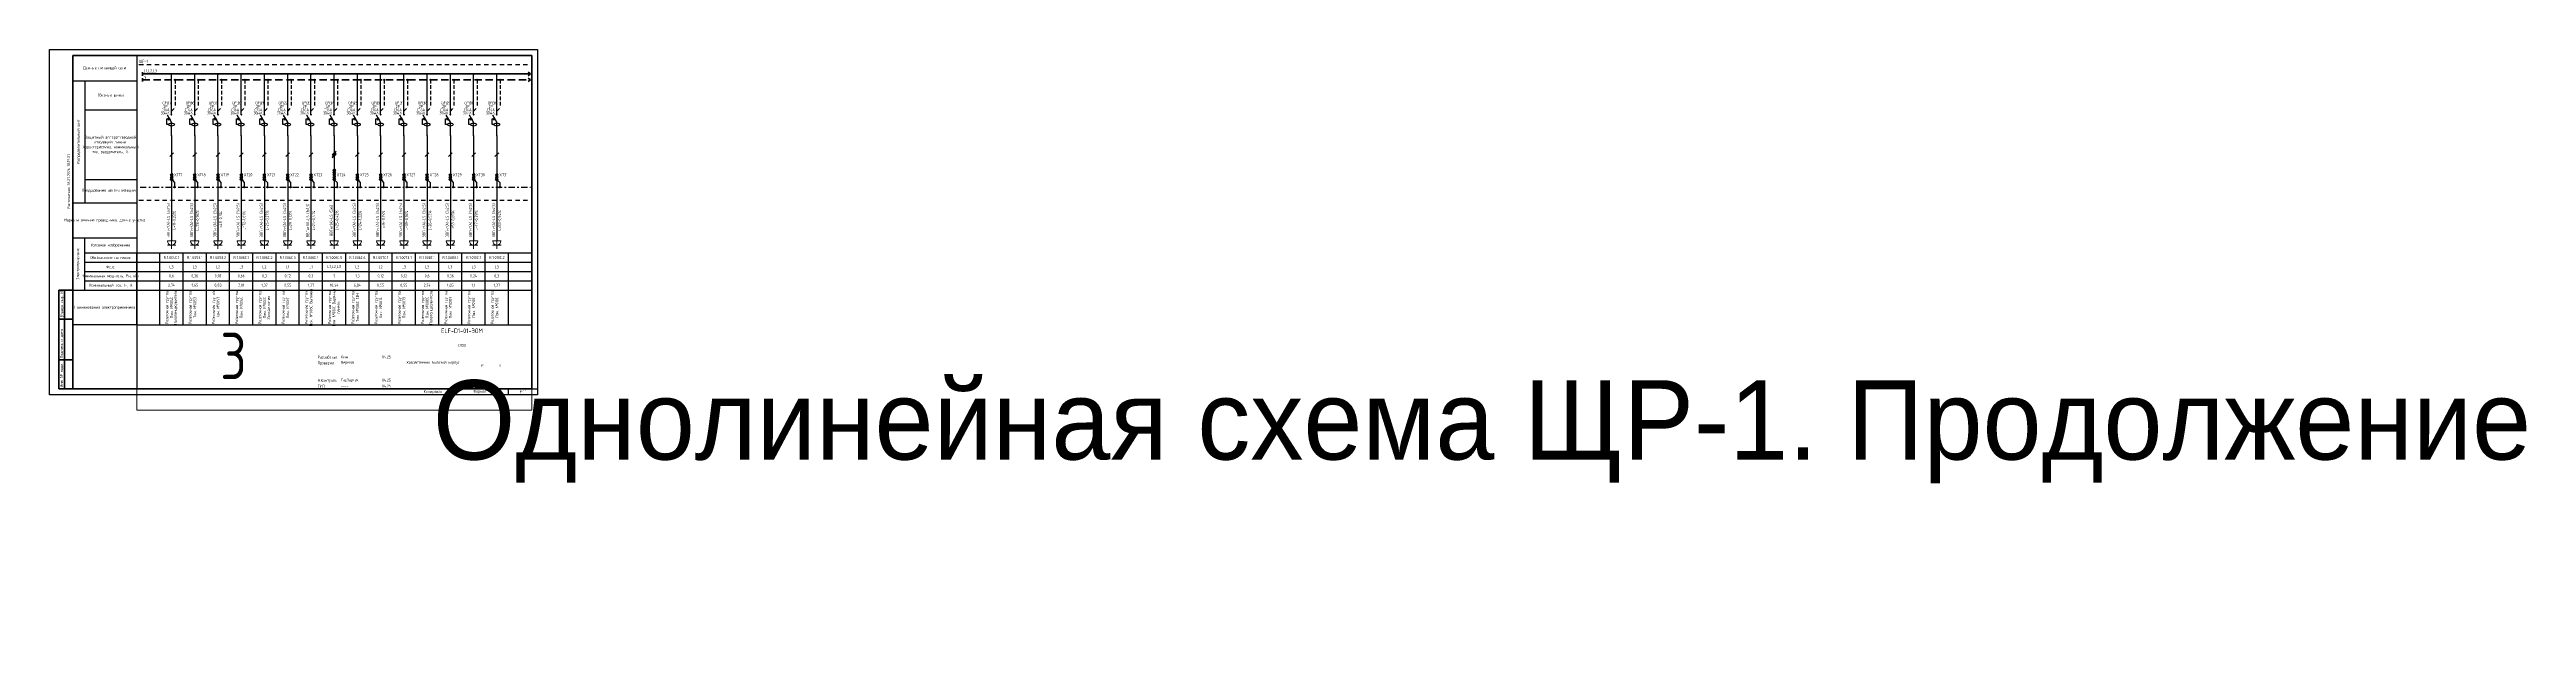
# Paper-space layout 'ЩР (3)' of a CAD drawing. Header units: millimetres. Extents: x 0 to 2132, y -218 to 297.
# The model-space entities are those that its viewports show. They can reach past a viewport. Long polylines and large blocks are cut down to what shows.
import ezdxf
from ezdxf.enums import TextEntityAlignment as Align

# ---------------------------------------------------------------- set-up
doc = ezdxf.new("R2018")
doc.units = ezdxf.units.MM
for name, pattern in [('CENTER2', [28.575, 19.05, -3.175, 3.175, -3.175]), ('HIDDEN2', [4.7625, 3.175, -1.5875]), ('JIS_02_0.7', [1.35, 0.75, -0.6]), ('Штрихштриховая', [10.936111, 5.291667, -2.116667, 1.411111, -2.116667])]:
    doc.linetypes.add(name, pattern=pattern)
doc.layers.add('0_UNC Defpoints ЭОМ', color=6, linetype='Continuous', plot=False)
for name, color, linetype in [('0_Рамка', 7, 'Continuous'), ('SX_BLOCKS', 7, 'Continuous'), ('SX_BOUND', 7, 'JIS_02_0.7'), ('SX_LINES', 7, 'Continuous'), ('SX_PE', 3, 'CENTER2'), ('SX_TABLE', 7, 'Continuous'), ('SX_TEXT', 7, 'Continuous')]:
    doc.layers.add(name, color=color, linetype=linetype)
doc.layers.add('Таблицы', color=7, linetype='Continuous', lineweight=13)
doc.styles.get("Standard").update_dxf_attribs({"font": 'arial.ttf'})
doc.styles.add('SX_GOST', font='GOST2304A_0.ttf')
doc.styles.add('UNC_A', font='GOST2304A_0.ttf')
doc.styles.add('Unecom', font='GOST2304A_0.ttf', dxfattribs={"height": 2.5})
doc.styles.add('СПДС', font='isocpeur.ttf', dxfattribs={"width": 0.8, "height": 2.5})

# ---------------------------------------------------------------- blocks, each defined once
blk = doc.blocks.new('*U166')
at = {"lineweight": 60, "ltscale": 10}
for p, q in [((20, 292), (415, 292)), ((20, 5), (20, 292)), ((415, 292), (415, 5)), ((8, 90), (20, 90)), ((8, 5), (8, 90)), ((13, 90), (13, 5)), ((20, 90), (20, 5)), ((20, 90), (20, 5)), ((8, 65), (20, 65)), ((8, 30), (20, 30)), ((20, 5), (8, 5)), ((415, 5), (20, 5))]:
    blk.add_line(p, q, dxfattribs=at)
at = {"layer": '0_UNC Defpoints ЭОМ', "ltscale": 10}
blk.add_lwpolyline([(420, 0), (0, 0), (0, 297), (420, 297)], close=True, dxfattribs=at)
at = {"layer": '0_UNC Defpoints ЭОМ', "lineweight": 30}
blk.add_lwpolyline([(395, 5), (420, 5), (420, 0), (395, 0)], close=True, dxfattribs=at)
at = {"char_height": 2.5, "attachment_point": 4, "rotation": 90, "style": 'Unecom'}
for s, insert, width in [('{\\fGOST type A|b0|i1|c204|p34; }Взамен инв. №', (10.5, 65), 25), (' Подпись и дата', (10.5, 30), 35), (' Инв. № подл.', (10.5, 5), 24.419)]:
    blk.add_mtext(s, dxfattribs=dict(at, insert=insert, width=width))
at = {"style": 'Unecom'}
for s, insert, char_height, width, attachment_point, line_spacing_factor in [('ELF-D1-01-ЭОМ', (355, 55), 4, 120, 5, 2), ('D100', (355, 42.5), 2.5, 115, 5, 1.5), ('Разработал', (230.7, 32), 2.5, 20, 4, 2), ('Проверил', (230.7, 27), 2.5, 20, 4, 2), ('Ким', (250.8, 32.5), 2.5, 19.921, 4, 2), ('Вересов', (250.8, 27.5), 2.5, 19.921, 4, 2), ('04.25', (290, 32.5), 2.5, 10, 5, 2), ('Хозяйственно-бытовой корпус', (330, 27.5), 2.5, 70, 5, 1.5), ('Р', (372.5, 25), 2.5, 15, 5, 2), ('Н.Контроль', (230.7, 12), 2.5, 20, 4, 2), ('ГИП', (230.7, 7.3), 2.5, 20, 4, 2), ('----', (250.8, 7), 2.5, 19.921, 4, 2), ('Гарбарчук', (250.8, 12.5), 2.5, 19.921, 4, 2), ('04.25', (290, 12.5), 2.5, 10, 5, 2), ('04.25', (290, 7.5), 2.5, 10, 5, 2)]:
    blk.add_mtext(s, dxfattribs=dict(at, insert=insert, char_height=char_height, width=width, attachment_point=attachment_point, line_spacing_factor=line_spacing_factor))
at = {"char_height": 2.5, "attachment_point": 4, "style": 'Unecom'}
for s, insert, width in [('Формат  ', (364.9, 2.6), 50), ('\\pi1; ', (250, -133.2), 20), ('\\pi1; ', (250, -133.2), 20), ('\\pxi0.4; ', (250, -133.2), 20), ('\\pi1; ', (512.5, -218.3), 20), ('\\pi1; ', (512.5, -218.3), 20), ('\\pxi0.4; ', (512.5, -218.3), 20)]:
    blk.add_mtext(s, dxfattribs=dict(at, insert=insert, width=width))
at = {"style": 'Unecom'}
blk.add_attdef('ЛИСТ_№', text='', height=2.5, dxfattribs=at).set_placement((387.5, 25), align=Align.MIDDLE_CENTER)
blk.add_attdef('КОЛ-ВО_ЛИСТОВ', text='', height=2.5, dxfattribs=at).set_placement((404.7, 23.7), align=Align.CENTER)
at = {"lineweight": 30, "flags": 104}
blk.add_attdef('ОПИСАНИЕ_ЛИСТА', text='', height=2.5, dxfattribs=at).set_placement((329.9, 12.5), align=Align.MIDDLE_CENTER)
at = {"style": 'Unecom', "flags": 8}
blk.add_attdef('ФОРМАТ_БУМАГИ', (379.4, 1.3), '', height=2.5, dxfattribs=at)
at = {"layer": '0_Рамка', "style": 'СПДС', "width": 0.8}
blk.add_text('Распечатано 28.07.2026 18:15:01', height=2.5, rotation=90, dxfattribs=at).set_placement((16.5, 160), align=Align.MIDDLE_LEFT)
at = {"layer": 'Defpoints', "insert": (330, 2.5), "char_height": 2.5, "width": 70, "attachment_point": 5, "style": 'Unecom'}
blk.add_mtext('Копировал', dxfattribs=at)
blk = doc.blocks.new('_Боковик_схема Юником')
at = {"color": 0, "lineweight": -2, "ltscale": 3}
blk.add_lwpolyline([(0, 232), (55, 232), (55, 0), (0, 0)], close=True, dxfattribs=at)
for points in [[(0, 210), (55, 210), (55, 125), (10.3, 125)], [(10.3, 210), (10.3, 105)], [(10.3, 185), (55, 185)], [(0, 105), (55, 105)], [(0, 75), (55, 75)], [(10, 75), (10, 30)], [(10, 62), (51.8, 62)], [(10, 62), (55, 62)], [(10, 54), (55, 54)], [(10, 46), (55, 46)], [(0, 30), (55, 30)], [(10, 38), (55, 38)]]:
    blk.add_lwpolyline(points, dxfattribs=at)
at = {"color": 0, "lineweight": -2, "char_height": 2.5, "attachment_point": 5, "style": 'Unecom'}
for s, insert, width in [('Данные питающей сети', (27.5, 221), 55), ('Сборные шины', (32.6, 197.5), 44.736), ('Защитный аппарат/вводной отходящей линии.\\PХарактеристика, номинальный ток, расцепитель, А.', (32.6, 155), 44.736), ('Оборудование автоматизации', (31, 115.7), 37.884), ('Марка и сечение проводника, длина участка', (27.5, 90), 55), ('Условное изображение', (32.5, 68.5), 45), ('Номинальная мощность, Рн, кВт', (32.5, 42), 45), ('Обозначение на плане', (32.5, 58), 45), ('Фаза', (32.5, 50), 45), ('Номинальный ток, Iн, А', (32.5, 34), 45), ('Наименование электроприемника', (27.5, 15), 55)]:
    blk.add_mtext(s, dxfattribs=dict(at, insert=insert, width=width))
at = {"color": 0, "lineweight": -2, "char_height": 2.5, "attachment_point": 5, "rotation": 90, "style": 'Unecom'}
for s, insert, width in [('Распределительный щит', (5.1, 157.5), 105), ('Электроприемник', (4.6, 52.5), 45)]:
    blk.add_mtext(s, dxfattribs=dict(at, insert=insert, width=width))
blk = doc.blocks.new('SX_TCOL')
for p, q in [((-10, 62), (10, 62)), ((-10, 54), (10, 54)), ((-10, 46), (10, 46)), ((10, 0), (10, 62)), ((-10, 38), (10, 38)), ((-10, 30), (10, 30)), ((-10, 0), (10, 0))]:
    blk.add_line(p, q)
at = {"style": 'SX_GOST'}
for tag, p in [('CAB1', (-2.6, 90)), ('CAB2', (2.6, 90)), ('NAME1', (-3.6, 15)), ('NAME2', (0, 15)), ('NAME3', (3.6, 15))]:
    blk.add_attdef(tag, text='', height=2.5, rotation=90, dxfattribs=at).set_placement(p, align=Align.MIDDLE)
for tag, p in [('POW', (0, 42)), ('LINE', (0, 58)), ('PH', (0, 50)), ('CUR', (0, 34))]:
    blk.add_attdef(tag, text='', height=2.5, dxfattribs=at).set_placement(p, align=Align.MIDDLE)
blk = doc.blocks.new('*U418')
at = {"lineweight": 40}
for p, q in [((333.9, 0), (331.9, 1.5)), ((333.9, 0), (331.9, -1.5)), ((333.9, -5), (331.9, -3.5)), ((333.9, -5), (331.9, -6.5))]:
    blk.add_line(p, q, dxfattribs=at)
at = {"linetype": 'ByBlock', "lineweight": 40}
for points in [[(0, 1.5), (0, -1.5)], [(0, 0), (333.9, 0)], [(0, -3.5), (0, -6.5)]]:
    blk.add_lwpolyline(points, dxfattribs=at)
at = {"color": 4, "linetype": 'HIDDEN2', "lineweight": 40, "ltscale": 2}
blk.add_lwpolyline([(0, -5), (333.9, -5)], dxfattribs=at)
at = {"insert": (1.2, -1.6), "char_height": 2.5, "attachment_point": 1, "style": 'UNC_A'}
blk.add_mtext_dynamic_manual_height_columns('N', width=3.844, gutter_width=12.5, heights=[0], dxfattribs=at)
at = {"style": 'UNC_A'}
blk.add_attdef('ЛИНИЯ', (1, 1.5), '', height=2.5, dxfattribs=at)
blk = doc.blocks.new('*U429')
for p, q in [((0, -36.3), (0, -1.2)), ((-4.1, -44.7), (-4.1, -39.8)), ((-4.1, -39.8), (-2.9, -39.8)), ((0, -42.8), (-3.5, -36.7)), ((-0.4, -36.6), (0.4, -35.9)), ((0.4, -36.6), (-0.4, -35.9)), ((-2.4, -44.7), (-4.1, -44.7)), ((0, -54.3), (0, -42.8))]:
    blk.add_line(p, q)
at = {"color": 4, "linetype": 'HIDDEN2'}
for p in [(3, -6.2), (0, -33.2)]:
    blk.add_line(p, (3, -30.2), dxfattribs=at)
blk.add_lwpolyline([(-2.1, -41.1), (-3.1, -39.4), (-2.3, -38.9), (-1.3, -40.6)], close=True)
for centre in [(0, -1.2), (3, -6.2)]:
    blk.add_circle(centre, 0.5)
blk.add_ellipse((0, -44.7), major_axis=(-2.42, 0), ratio=0.530622)
at = {"insert": (-7.9, -24.9), "char_height": 2.5, "attachment_point": 1, "style": 'Unecom'}
blk.add_mtext_dynamic_manual_height_columns('\\pxql;QFD', width=5.707, gutter_width=12.5, heights=[4.37], dxfattribs=at)
at = {"style": 'Unecom'}
for tag, p in [('МА', (-1.7, -36.1)), ('P', (-3.4, -30.4)), ('A', (-1.7, -33.3))]:
    blk.add_attdef(tag, text='', height=2.5, dxfattribs=at).set_placement(p, align=Align.RIGHT)
blk.add_attdef('N', (-3.2, -27.4), '', height=2.5, dxfattribs=at)
blk = doc.blocks.new('XT')
at = {"color": 32, "true_color": 0xcd6928}
for p, q in [((0.8, 0), (-1, -1.8)), ((1, -0.2), (-0.8, -2))]:
    blk.add_line(p, q, dxfattribs=at)
at = {"color": 5}
for p, q in [((0.8, -2), (-1, -3.8)), ((1, -2.2), (-0.8, -4))]:
    blk.add_line(p, q, dxfattribs=at)
at = {"color": 32, "true_color": 0xcd6928}
blk.add_circle((0, -1), 1, dxfattribs=at)
at = {"color": 5}
blk.add_circle((0, -3), 1, dxfattribs=at)
at = {"style": 'UNC_A'}
blk.add_attdef('1', (1.7, 0.1), '', height=2.5, dxfattribs=at)
blk = doc.blocks.new('SX_XTPE')
at = {"color": 3}
for p, q in [((0.753, 1.003), (-1.003, -0.753)), ((1.003, 0.753), (-0.753, -1.003))]:
    blk.add_line(p, q, dxfattribs=at)
blk.add_circle((0, 0), 1, dxfattribs=at)
blk = doc.blocks.new('Розетка1')
at = {"layer": 'Таблицы', "color": 1}
for p, q in [((-84, 84), (84, 84)), ((-84, 0), (84, 0)), ((0, 0), (0, 158))]:
    blk.add_line(p, q, dxfattribs=at)
blk.add_arc((0, 0), 83.5, 0, 180, dxfattribs=at)
blk.add_arc((0, 0), 83.5, 0, 180, dxfattribs=at)
blk = doc.blocks.new('SX_XT3')
at = {"color": 32, "true_color": 0xcd6928}
for p, q in [((0.7533, 4.0033), (-1.0033, 2.2467)), ((0.7533, 2.0033), (-1.0033, 0.2467)), ((1.0033, 3.7533), (-0.7533, 1.9967)), ((1.0033, 1.7533), (-0.7533, -0.0033))]:
    blk.add_line(p, q, dxfattribs=at)
for centre in [(0, 3), (0, 1)]:
    blk.add_circle(centre, 1, dxfattribs=at)

msp = doc.modelspace()

# ---------------------------------------------------------------- linework, layer by layer
at = {"color": 3, "linetype": 'Штрихштриховая'}
for p, q in [((398, 1464.6), (734, 1464.6)), ((738, 1464.6), (1074, 1464.6))]:
    msp.add_line(p, q, dxfattribs=at)
at = {"color": 6}
for points in [[(735, 1578), (395, 1578), (395, 1291), (735, 1291), (735, 1578)], [(1075, 1578), (735, 1578), (735, 1291), (1075, 1291), (1075, 1578)], [(1415, 1578), (1075, 1578), (1075, 1291), (1415, 1291), (1415, 1578)]]:
    msp.add_lwpolyline(points, dxfattribs=at)
at = {"layer": 'SX_BOUND', "ltscale": 5}
for p, q in [((737, 1570.2), (1073, 1570.2)), ((737, 1453.5), (1073, 1453.5))]:
    msp.add_line(p, q, dxfattribs=at)
at = {"layer": 'SX_LINES'}
for p, q in [((763.4, 1491), (766.6, 1494.2)), ((765, 1509), (765, 1476.2)), ((783.4, 1491), (786.6, 1494.2)), ((785, 1509), (785, 1476.2)), ((803.4, 1491), (806.6, 1494.2)), ((805, 1509), (805, 1476.2)), ((823.4, 1491), (826.6, 1494.2)), ((825, 1509), (825, 1476.2)), ((843.4, 1491), (846.6, 1494.2)), ((845, 1509), (845, 1476.2)), ((863.4, 1491), (866.6, 1494.2)), ((865, 1509), (865, 1476.2)), ((883.4, 1491), (886.6, 1494.2)), ((885, 1509), (885, 1476.2)), ((903.4, 1492.3), (906.6, 1495.5)), ((903.4, 1491), (906.6, 1494.2)), ((903.4, 1489.7), (906.6, 1492.9)), ((905, 1509), (905, 1476.2)), ((923.4, 1491), (926.6, 1494.2)), ((925, 1509), (925, 1476.2)), ((943.4, 1491), (946.6, 1494.2)), ((945, 1509), (945, 1476.2)), ((963.4, 1491), (966.6, 1494.2)), ((965, 1509), (965, 1476.2)), ((983.4, 1491), (986.6, 1494.2)), ((985, 1509), (985, 1476.2)), ((1003.4, 1491), (1006.6, 1494.2)), ((1005, 1509), (1005, 1476.2)), ((1023.4, 1491), (1026.6, 1494.2)), ((1025, 1509), (1025, 1476.2)), ((1043.4, 1491), (1046.6, 1494.2)), ((1045, 1509), (1045, 1476.2)), ((765, 1470.2), (765, 1418.4)), ((785, 1470.2), (785, 1418.4)), ((805, 1470.2), (805, 1418.4)), ((825, 1470.2), (825, 1418.4)), ((845, 1470.2), (845, 1418.4)), ((865, 1470.2), (865, 1418.4)), ((885, 1470.2), (885, 1418.4)), ((905, 1470.2), (905, 1418.4)), ((925, 1470.2), (925, 1418.4)), ((945, 1470.2), (945, 1418.4)), ((965, 1470.2), (965, 1418.4)), ((985, 1470.2), (985, 1418.4)), ((1005, 1470.2), (1005, 1418.4)), ((1025, 1470.2), (1025, 1418.4)), ((1045, 1470.2), (1045, 1418.4))]:
    msp.add_line(p, q, dxfattribs=at)
at = {"layer": 'SX_PE'}
for p, q in [((765.7, 1470.5), (767.5, 1468.7)), ((767.5, 1468.7), (767.5, 1464.6)), ((785.7, 1470.5), (787.5, 1468.7)), ((787.5, 1468.7), (787.5, 1464.6)), ((805.7, 1470.5), (807.5, 1468.7)), ((807.5, 1468.7), (807.5, 1464.6)), ((825.7, 1470.5), (827.5, 1468.7)), ((827.5, 1468.7), (827.5, 1464.6)), ((845.7, 1470.5), (847.5, 1468.7)), ((847.5, 1468.7), (847.5, 1464.6)), ((865.7, 1470.5), (867.5, 1468.7)), ((867.5, 1468.7), (867.5, 1464.6)), ((885.7, 1470.5), (887.5, 1468.7)), ((887.5, 1468.7), (887.5, 1464.6)), ((905.7, 1470.5), (907.5, 1468.7)), ((907.5, 1468.7), (907.5, 1464.6)), ((925.7, 1470.5), (927.5, 1468.7)), ((927.5, 1468.7), (927.5, 1464.6)), ((945.7, 1470.5), (947.5, 1468.7)), ((947.5, 1468.7), (947.5, 1464.6)), ((965.7, 1470.5), (967.5, 1468.7)), ((967.5, 1468.7), (967.5, 1464.6)), ((985.7, 1470.5), (987.5, 1468.7)), ((987.5, 1468.7), (987.5, 1464.6)), ((1005.7, 1470.5), (1007.5, 1468.7)), ((1007.5, 1468.7), (1007.5, 1464.6)), ((1025.7, 1470.5), (1027.5, 1468.7)), ((1027.5, 1468.7), (1027.5, 1464.6)), ((1045.7, 1470.5), (1047.5, 1468.7)), ((1047.5, 1468.7), (1047.5, 1464.6))]:
    msp.add_line(p, q, dxfattribs=at)
for centre in [(767.5, 1464.6), (787.5, 1464.6), (807.5, 1464.6), (827.5, 1464.6), (847.5, 1464.6), (867.5, 1464.6), (887.5, 1464.6), (907.5, 1464.6), (927.5, 1464.6), (947.5, 1464.6), (967.5, 1464.6), (987.5, 1464.6), (1007.5, 1464.6), (1027.5, 1464.6), (1047.5, 1464.6)]:
    msp.add_circle(centre, 0.5, dxfattribs=at)

# ---------------------------------------------------------------- block references
at = {"layer": 'SX_BLOCKS'}
for p, values in [((765, 1563.2), {'N': '17', 'P': '2P', 'A': 'С16А', 'МА': '30мА'}), ((785, 1563.2), {'N': '18', 'P': '2P', 'A': 'С16А', 'МА': '30мА'}), ((805, 1563.2), {'N': '19', 'P': '2P', 'A': 'С16А', 'МА': '30мА'}), ((825, 1563.2), {'N': '20', 'P': '2P', 'A': 'С16А', 'МА': '30мА'}), ((845, 1563.2), {'N': '21', 'P': '2P', 'A': 'С16А', 'МА': '30мА'}), ((865, 1563.2), {'N': '22', 'P': '2P', 'A': 'С16А', 'МА': '30мА'}), ((885, 1563.2), {'N': '23', 'P': '2P', 'A': 'С16А', 'МА': '30мА'}), ((905, 1563.2), {'N': '24', 'P': '4P', 'A': 'С16А', 'МА': '30мА'}), ((925, 1563.2), {'N': '25', 'P': '2P', 'A': 'С16А', 'МА': '30мА'}), ((945, 1563.2), {'N': '26', 'P': '2P', 'A': 'С16А', 'МА': '30мА'}), ((965, 1563.2), {'N': '27', 'P': '2P', 'A': 'С16А', 'МА': '30мА'}), ((985, 1563.2), {'N': '28', 'P': '2P', 'A': 'С16А', 'МА': '30мА'}), ((1005, 1563.2), {'N': '29', 'P': '2P', 'A': 'С16А', 'МА': '30мА'}), ((1025, 1563.2), {'N': '30', 'P': '2P', 'A': 'С16А', 'МА': '30мА'}), ((1045, 1563.2), {'N': '31', 'P': '2P', 'A': 'С16А', 'МА': '30мА'})]:
    msp.add_blockref('*U429', p, dxfattribs=at).add_auto_attribs(values)
ref = msp.add_blockref('XT', (765, 1476.2), dxfattribs=at)
ref.add_attrib('1', 'XT17', (767.2, 1474), dxfattribs={"layer": '0', "height": 2.5, "style": 'UNC_A'})
for name, p in [('SX_XTPE', (765, 1471.2)), ('SX_XTPE', (785, 1471.2)), ('SX_XTPE', (805, 1471.2)), ('SX_XTPE', (825, 1471.2)), ('SX_XTPE', (845, 1471.2)), ('SX_XTPE', (865, 1471.2)), ('SX_XTPE', (885, 1471.2)), ('SX_XT3', (905, 1476.2)), ('SX_XTPE', (905, 1471.2)), ('SX_XTPE', (925, 1471.2)), ('SX_XTPE', (945, 1471.2)), ('SX_XTPE', (965, 1471.2)), ('SX_XTPE', (985, 1471.2)), ('SX_XTPE', (1005, 1471.2)), ('SX_XTPE', (1025, 1471.2)), ('SX_XTPE', (1045, 1471.2))]:
    msp.add_blockref(name, p, dxfattribs=at)
ref = msp.add_blockref('XT', (785, 1476.2), dxfattribs=at)
ref.add_attrib('1', 'XT18', (787.2, 1474), dxfattribs={"layer": '0', "height": 2.5, "style": 'UNC_A'})
ref = msp.add_blockref('XT', (805, 1476.2), dxfattribs=at)
ref.add_attrib('1', 'XT19', (807.2, 1474), dxfattribs={"layer": '0', "height": 2.5, "style": 'UNC_A'})
ref = msp.add_blockref('XT', (825, 1476.2), dxfattribs=at)
ref.add_attrib('1', 'XT20', (827.2, 1474), dxfattribs={"layer": '0', "height": 2.5, "style": 'UNC_A'})
ref = msp.add_blockref('XT', (845, 1476.2), dxfattribs=at)
ref.add_attrib('1', 'XT21', (847.2, 1474), dxfattribs={"layer": '0', "height": 2.5, "style": 'UNC_A'})
ref = msp.add_blockref('XT', (865, 1476.2), dxfattribs=at)
ref.add_attrib('1', 'XT22', (867.2, 1474), dxfattribs={"layer": '0', "height": 2.5, "style": 'UNC_A'})
ref = msp.add_blockref('XT', (885, 1476.2), dxfattribs=at)
ref.add_attrib('1', 'XT23', (887.2, 1474), dxfattribs={"layer": '0', "height": 2.5, "style": 'UNC_A'})
ref = msp.add_blockref('XT', (905, 1476.2), dxfattribs=at)
ref.add_attrib('1', 'XT24', (907.2, 1474), dxfattribs={"layer": '0', "height": 2.5, "style": 'UNC_A'})
ref = msp.add_blockref('XT', (925, 1476.2), dxfattribs=at)
ref.add_attrib('1', 'XT25', (927.2, 1474), dxfattribs={"layer": '0', "height": 2.5, "style": 'UNC_A'})
ref = msp.add_blockref('XT', (945, 1476.2), dxfattribs=at)
ref.add_attrib('1', 'XT26', (947.2, 1474), dxfattribs={"layer": '0', "height": 2.5, "style": 'UNC_A'})
ref = msp.add_blockref('XT', (965, 1476.2), dxfattribs=at)
ref.add_attrib('1', 'XT27', (967.2, 1474), dxfattribs={"layer": '0', "height": 2.5, "style": 'UNC_A'})
ref = msp.add_blockref('XT', (985, 1476.2), dxfattribs=at)
ref.add_attrib('1', 'XT28', (987.2, 1474), dxfattribs={"layer": '0', "height": 2.5, "style": 'UNC_A'})
ref = msp.add_blockref('XT', (1005, 1476.2), dxfattribs=at)
ref.add_attrib('1', 'XT29', (1007.2, 1474), dxfattribs={"layer": '0', "height": 2.5, "style": 'UNC_A'})
ref = msp.add_blockref('XT', (1025, 1476.2), dxfattribs=at)
ref.add_attrib('1', 'XT30', (1027.2, 1474), dxfattribs={"layer": '0', "height": 2.5, "style": 'UNC_A'})
ref = msp.add_blockref('XT', (1045, 1476.2), dxfattribs=at)
ref.add_attrib('1', 'XT31', (1047.2, 1474), dxfattribs={"layer": '0', "height": 2.5, "style": 'UNC_A'})
at = {"layer": 'SX_BLOCKS', "xscale": 0.042788, "yscale": 0.042788, "zscale": 0.042788, "rotation": 180}
for p in [(765, 1418.4), (785, 1418.4), (805, 1418.4), (825, 1418.4), (845, 1418.4), (865, 1418.4), (885, 1418.4), (905, 1418.4), (925, 1418.4), (945, 1418.4), (965, 1418.4), (985, 1418.4), (1005, 1418.4), (1025, 1418.4), (1045, 1418.4)]:
    msp.add_blockref('Розетка1', p, dxfattribs=at)
at = {"layer": 'SX_LINES'}
for p in [(400, 1562), (740, 1562)]:
    msp.add_blockref('*U418', p, dxfattribs=at).add_auto_attribs({'ЛИНИЯ': 'L1,L2,L3'})
at = {"layer": 'SX_TABLE'}
for p, values in [((765, 1346), {'NAME1': 'Розеточная группа', 'NAME2': 'Пом. №004С', 'NAME3': 'Полотенцесушитель', 'CUR': '2,74', 'POW': '0,6', 'PH': 'L3', 'LINE': 'R.1.004С.1', 'CAB1': 'ВВГнг(А)-LS (3х2,5)', 'CAB2': 'L=11-0,23%'}), ((785, 1346), {'NAME1': 'Розеточная группа', 'NAME2': 'Пом. №005Э', 'CUR': '1,65', 'POW': '0,36', 'PH': 'L3', 'LINE': 'R.1.005Э.1', 'CAB1': 'ВВГнг(А)-LS (3х2,5)', 'CAB2': 'L=78-0,96%'}), ((805, 1346), {'NAME1': 'Розеточная группа', 'NAME2': 'Пом. №005Э', 'CUR': '0,83', 'POW': '0,18', 'PH': 'L2', 'LINE': 'R.1.005Э.2', 'CAB1': 'ВВГнг(А)-LS (3х2,5)', 'CAB2': 'L=49-0,3%'}), ((825, 1346), {'NAME1': 'Розеточная группа', 'NAME2': 'Пом. №006С', 'CUR': '3,01', 'POW': '0,66', 'PH': 'L3', 'LINE': 'R.1.006С.1', 'CAB1': 'ВВГнг(А)-LS (3х2,5)', 'CAB2': 'L=72-1,61%'}), ((845, 1346), {'NAME1': 'Розеточная группа', 'NAME2': 'Пом. №006С', 'NAME3': 'Холодильник', 'CUR': '1,37', 'POW': '0,3', 'PH': 'L2', 'LINE': 'R.1.006С.2', 'CAB1': 'ВВГнг(А)-LS (3х2,5)', 'CAB2': 'L=26-0,27%'}), ((865, 1346), {'NAME1': 'Розеточная группа', 'NAME2': 'Пом. №006С', 'CUR': '0,55', 'POW': '0,12', 'PH': 'L1', 'LINE': 'R.1.006С.3', 'CAB1': 'ВВГнг(А)-LS (3х2,5)', 'CAB2': 'L=29-0,12%'}), ((925, 1346), {'NAME1': 'Розеточная группа', 'NAME2': 'Пом. №006С СВЧ', 'CUR': '6,84', 'POW': '1,5', 'PH': 'L3', 'LINE': 'R.1.006С.6', 'CAB1': 'ВВГнг(А)-LS (3х2,5)', 'CAB2': 'L=24-1,22%'}), ((945, 1346), {'NAME1': 'Розеточная группа', 'NAME2': 'Пом. №007С', 'CUR': '0,55', 'POW': '0,12', 'PH': 'L2', 'LINE': 'R.1.007С.1', 'CAB1': 'ВВГнг(А)-LS (3х2,5)', 'CAB2': 'L=36-0,15%'}), ((965, 1346), {'NAME1': 'Розеточная группа', 'NAME2': 'Пом. №007Э', 'CUR': '0,55', 'POW': '0,12', 'PH': 'L3', 'LINE': 'R.1.007Э.1', 'CAB1': 'ВВГнг(А)-LS (3х2,5)', 'CAB2': 'L=39-0,16%'}), ((985, 1346), {'NAME1': 'Розеточная группа', 'NAME2': 'Пом. №008С', 'NAME3': 'Полотенцесушитель', 'CUR': '2,74', 'POW': '0,6', 'PH': 'L3', 'LINE': 'R.1.008С.1', 'CAB1': 'ВВГнг(А)-LS (3х2,5)', 'CAB2': 'L=26-0,53%'}), ((1005, 1346), {'NAME1': 'Розеточная группа', 'NAME2': 'Пом. №008Э', 'CUR': '1,65', 'POW': '0,36', 'PH': 'L3', 'LINE': 'R.1.008Э.1', 'CAB1': 'ВВГнг(А)-LS (3х2,5)', 'CAB2': 'L=53-0,65%'}), ((1025, 1346), {'NAME1': 'Розеточная группа', 'NAME2': 'Пом. №010С', 'CUR': '1,1', 'POW': '0,24', 'PH': 'L3', 'LINE': 'R.1.010С.1', 'CAB1': 'ВВГнг(А)-LS (3х2,5)', 'CAB2': 'L=47-0,39%'}), ((1045, 1346), {'NAME1': 'Розеточная группа', 'NAME2': 'Пом. №010С', 'CUR': '1,37', 'POW': '0,3', 'PH': 'L3', 'LINE': 'R.1.010С.2', 'CAB1': 'ВВГнг(А)-LS (3х2,5)', 'CAB2': 'L=53-0,54%'})]:
    msp.add_blockref('SX_TCOL', p, dxfattribs=at).add_auto_attribs(values)
ref = msp.add_blockref('SX_TCOL', (885, 1346), dxfattribs=at)
ref.add_attrib('NAME1', 'Розеточная группа', dxfattribs={"layer": '0', "height": 2.5, "rotation": 90, "style": 'SX_GOST'}).set_placement((881.4, 1361), align=Align.MIDDLE)
ref.add_attrib('NAME2', 'Пом. №006С Вытяжка', dxfattribs={"layer": '0', "height": 2.5, "rotation": 90, "style": 'SX_GOST', "width": 0.984249}).set_placement((885, 1361), align=Align.MIDDLE)
ref.add_attrib('CUR', '1,37', dxfattribs={"layer": '0', "height": 2.5, "style": 'SX_GOST'}).set_placement((885, 1380), align=Align.MIDDLE)
ref.add_attrib('POW', '0,3', dxfattribs={"layer": '0', "height": 2.5, "style": 'SX_GOST'}).set_placement((885, 1388), align=Align.MIDDLE)
ref.add_attrib('PH', 'L1', dxfattribs={"layer": '0', "height": 2.5, "style": 'SX_GOST'}).set_placement((885, 1396), align=Align.MIDDLE)
ref.add_attrib('LINE', 'R.1.006С.4', dxfattribs={"layer": '0', "height": 2.5, "style": 'SX_GOST'}).set_placement((885, 1404), align=Align.MIDDLE)
ref.add_attrib('CAB1', 'ВВГнг(А)-LS (3х1,5)', dxfattribs={"layer": '0', "height": 2.5, "rotation": 90, "style": 'SX_GOST'}).set_placement((882.4, 1436), align=Align.MIDDLE)
ref.add_attrib('CAB2', 'L=24-0,41%', dxfattribs={"layer": '0', "height": 2.5, "rotation": 90, "style": 'SX_GOST'}).set_placement((887.6, 1436), align=Align.MIDDLE)
ref = msp.add_blockref('SX_TCOL', (905, 1346), dxfattribs=at)
ref.add_attrib('NAME1', 'Розеточная группа', dxfattribs={"layer": '0', "height": 2.5, "rotation": 90, "style": 'SX_GOST'}).set_placement((901.4, 1361), align=Align.MIDDLE)
ref.add_attrib('NAME2', 'Пом. №006С Варочная', dxfattribs={"layer": '0', "height": 2.5, "rotation": 90, "style": 'SX_GOST', "width": 0.962553}).set_placement((905, 1361), align=Align.MIDDLE)
ref.add_attrib('NAME3', 'панель', dxfattribs={"layer": '0', "height": 2.5, "rotation": 90, "style": 'SX_GOST'}).set_placement((908.6, 1361), align=Align.MIDDLE)
ref.add_attrib('CUR', '10,64', dxfattribs={"layer": '0', "height": 2.5, "style": 'SX_GOST'}).set_placement((905, 1380), align=Align.MIDDLE)
ref.add_attrib('POW', '7', dxfattribs={"layer": '0', "height": 2.5, "style": 'SX_GOST'}).set_placement((905, 1388), align=Align.MIDDLE)
ref.add_attrib('PH', 'L1,L2,L3', dxfattribs={"layer": '0', "height": 2.5, "style": 'SX_GOST'}).set_placement((905, 1396), align=Align.MIDDLE)
ref.add_attrib('LINE', 'R.1.006С.5', dxfattribs={"layer": '0', "height": 2.5, "style": 'SX_GOST'}).set_placement((905, 1404), align=Align.MIDDLE)
ref.add_attrib('CAB1', 'ВВГнг(А)-LS (5х6)', dxfattribs={"layer": '0', "height": 2.5, "rotation": 90, "style": 'SX_GOST'}).set_placement((902.4, 1436), align=Align.MIDDLE)
ref.add_attrib('CAB2', 'L=25-0,42%', dxfattribs={"layer": '0', "height": 2.5, "rotation": 90, "style": 'SX_GOST'}).set_placement((907.6, 1436), align=Align.MIDDLE)
for p in [(725, 1346), (745, 1346), (1065, 1346), (1085, 1346)]:
    msp.add_blockref('SX_TCOL', p, dxfattribs=at)

# ---------------------------------------------------------------- texts
at = {"layer": 'Defpoints', "color": 6, "insert": (807, 1339.3), "char_height": 40, "attachment_point": 1, "style": 'Unecom'}
msp.add_mtext_dynamic_manual_height_columns('3', width=99.921, gutter_width=12.5, heights=[0], dxfattribs=at)
at = {"layer": 'SX_TEXT', "style": 'SX_GOST'}
msp.add_text('ЩР-1', height=2.5, dxfattribs=at).set_placement((737, 1571.7))

psp = doc.layouts.new('ЩР (3)')

# ---------------------------------------------------------------- block references
at = {"ltscale": 100}
ref = psp.add_blockref('*U166', (0, 0), dxfattribs=at)
ref.add_attrib('ФОРМАТ_БУМАГИ', 'А3', (379.4, 1.3), dxfattribs={"height": 2.5, "style": 'Unecom'})
ref.add_attrib('ЛИСТ_№', '3', dxfattribs={"height": 2.5, "style": 'Unecom'}).set_placement((387.5, 25), align=Align.MIDDLE_CENTER)
lines = psp.add_mtext('Однолинейная схема ЩР-1. Продолжение', dxfattribs={"insert": (329.9, 12.5), "char_height": 68.284, "attachment_point": 1})
ref.add_attrib('ОПИСАНИЕ_ЛИСТА', '', (329.9, 12.5), dxfattribs={"flags": 104}).embed_mtext(lines)
at = {"lineweight": -3}
psp.add_blockref('_Боковик_схема Юником', (20, 60), dxfattribs=at)

# ---------------------------------------------------------------- texts
at = {"insert": (407.5, 2.5), "char_height": 2.5, "width": 25, "attachment_point": 5, "line_spacing_factor": 2, "style": 'Unecom'}
psp.add_mtext('М1:1', dxfattribs=at)

# ---------------------------------------------------------------- viewports
at = {"layer": 'Defpoints', "color": 6}
psp.add_viewport(center=(245, 139.3), size=(340, 305.449), view_center_point=(905, 1425.3), view_height=305.449, dxfattribs=at)

doc.saveas('drawing.dxf')
